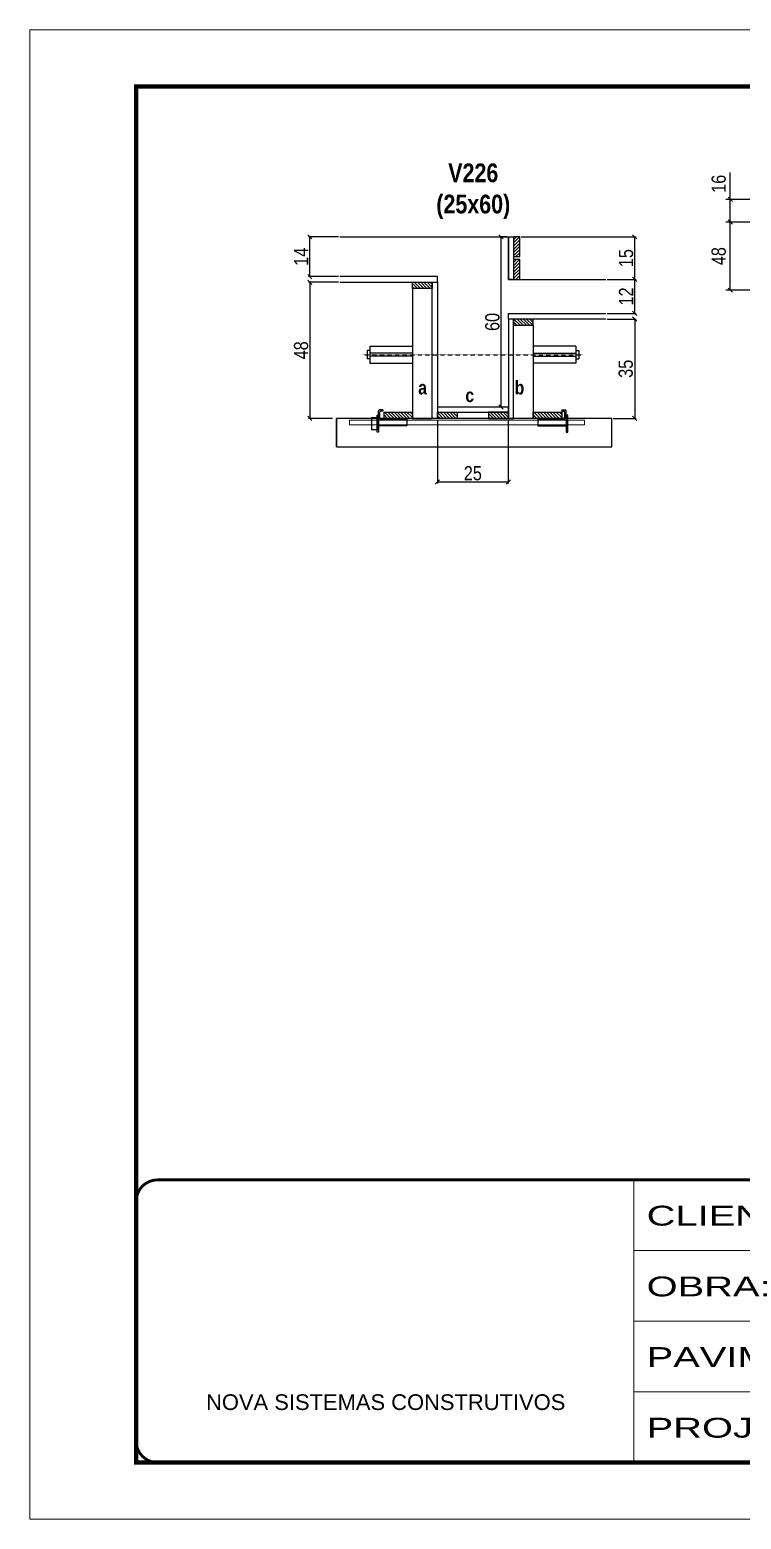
# Model space of a CAD drawing. Extents: x 2603 to 22413, y 1253 to 30260.
# Drawn here: x 4188 to 4689, y 19631 to 20681 of the extents above; entities that cross this region are included whole.
import ezdxf

# ---------------------------------------------------------------- set-up
doc = ezdxf.new("R2010")
doc.units = 0
for name, pattern in [('CONTINUO', [0]), ('DASHED', [0.75, 0.5, -0.25]), ('HIDDEN', [0.375, 0.25, -0.125])]:
    doc.linetypes.add(name, pattern=pattern)
for name, color, linetype in [('barrote', 251, 'Continuous'), ('COTA', 241, 'Continuous'), ('detalhes', 4, 'Continuous'), ('NOMENCLATURA', 7, 'Continuous'), ('Painéis', 200, 'Continuous'), ('presilha', 1, 'Continuous'), ('SARR_2.2x10', 60, 'Continuous'), ('SARR_2.2x7', 40, 'Continuous'), ('SARR_3.5x7', 81, 'Continuous'), ('TENSOR', 3, 'Continuous')]:
    doc.layers.add(name, color=color, linetype=linetype)
for name, color, linetype, lineweight in [('CONCRETO', 251, 'Continuous', 25), ('Folhas', 255, 'Continuous', 9), ('SARRAFO DE PRESSAO', 251, 'DASHED', 9), ('SCO-___-LAJ', 2, 'Continuous', 0)]:
    doc.layers.add(name, color=color, linetype=linetype, lineweight=lineweight)
doc.styles.add('ARIAL', font='arial.ttf')
doc.styles.add('COTA TECNICA', font='techl___.ttf', dxfattribs={"height": 10})
doc.styles.add('COTA TECNICA 2X', font='techl___.ttf', dxfattribs={"height": 10})
doc.styles.add('TECNICA', font='techb___.ttf', dxfattribs={"height": 10})
doc.styles.add('Tecnologia', font='')
doc.styles.get('Tecnologia').set_extended_font_data('Forgotten Futurist')
doc.dimstyles.new('PAINEL', dxfattribs={"dimtxt": 10, "dimasz": 3, "dimexe": 3, "dimexo": 3, "dimgap": 3, "dimtad": 1, "dimdec": 1, "dimzin": 12, "dimdsep": 46, "dimtxsty": 'COTA TECNICA', "dimblk1": 'OBLIQUE', "dimblk2": 'OBLIQUE', "dimsah": 1, "dimcen": 0.9, "dimclrd": 4, "dimclre": 4, "dimclrt": 240, "dimadec": 1, "dimazin": 3, "dimtfac": 1, "dimtdec": 1, "dimtmove": 0, "dimatfit": 3, "dimfxl": 1, "dimtolj": 1, "dimtzin": 12, "dimarcsym": 0})
doc.dimstyles.new('SECAO', dxfattribs={"dimscale": 0.333333, "dimtxt": 5, "dimasz": 9, "dimexe": 3, "dimexo": 3, "dimgap": 3, "dimtad": 1, "dimdec": 1, "dimlfac": 0.5, "dimzin": 12, "dimdsep": 46, "dimtxsty": 'COTA TECNICA 2X', "dimblk1": 'OBLIQUE', "dimblk2": 'OBLIQUE', "dimsah": 1, "dimcen": 0.9, "dimclrd": 4, "dimclre": 4, "dimclrt": 240, "dimadec": 1, "dimazin": 3, "dimtfac": 1, "dimtdec": 1, "dimtmove": 0, "dimatfit": 3, "dimfxl": 1, "dimtolj": 1, "dimtzin": 12, "dimarcsym": 0})

# ---------------------------------------------------------------- blocks, each defined once
blk = doc.blocks.new('9999999999')
at = {"color": 30, "linetype": 'CONTINUO'}
for p, q in [((98564.6, 34230.2), (98564.6, 34429.4)), ((98564.6, 34379.6), (99584, 34379.6)), ((98564.6, 34329.8), (99488, 34329.8)), ((98564.6, 34280), (99488, 34280))]:
    blk.add_line(p, q, dxfattribs=at)
at = {"color": 30, "linetype": 'CONTINUO', "const_width": 2}
blk.add_lwpolyline([(99584, 34230.2), (99584, 34414.4, 0.414214), (99569, 34429.4), (98229, 34429.4, 0.414214), (98214, 34414.4), (98214, 34245.2, 0.414214), (98229, 34230.2), (99584, 34230.2)], format="xyb", dxfattribs=at)
at = {"layer": 'Folhas'}
blk.add_lwpolyline([(98139, 34190.2), (99624, 34190.2), (99624, 35240.2), (98139, 35240.2)], close=True, dxfattribs=at)
at = {"layer": 'Folhas', "color": 30, "const_width": 3}
blk.add_lwpolyline([(98214, 34230.2), (99584, 34230.2), (99584, 35200.2), (98214, 35200.2)], close=True, dxfattribs=at)
at = {"color": 7, "linetype": 'Continuous', "ltscale": 5, "style": 'ARIAL'}
blk.add_text('NOVA SISTEMAS CONSTRUTIVOS', height=11.059, dxfattribs=at).set_placement((98263.2, 34267.2))
at = {"layer": 'Folhas', "color": 7, "style": 'Tecnologia', "width": 1.5}
for s, p in [('CLIENTE:', (98573.7, 34397.2)), ('OBRA:', (98573.7, 34347.3)), ('PAVIMENTO:', (98573.7, 34297.5)), ('PROJETO:', (98573.7, 34247.7))]:
    blk.add_text(s, height=14, dxfattribs=at).set_placement(p)
blk = doc.blocks.new('PRESILHA METÁLICA 1')
at = {"layer": 'presilha'}
for p, q in [((7.5, 10.6), (7.5, 19.9)), ((12, 21), (8.6, 21)), ((9, 11.6), (9, 18.9)), ((12, 19.5), (9.6, 19.5)), ((12, 21), (12, 19.5)), ((0, 13), (6, 13)), ((0, 13), (0, 0)), ((6, 0), (0, 0)), ((6, 15.5), (7.5, 15.5)), ((6, -2.5), (6, 15.5)), ((6, 13), (6, 0)), ((7.5, 15.5), (7.5, -2.5)), ((37.5, 4.1), (7.5, 4.1)), ((37.5, 11), (9.6, 11)), ((37.5, 11), (37.5, 4.1)), ((7.5, -2.5), (6, -2.5))]:
    blk.add_line(p, q, dxfattribs=at)
for centre, radius, start, end in [((8.6, 19.9), 1.14, 90, 180), ((9.6, 18.9), 0.57, 90, 180), ((9.6, 11.6), 0.57, 180, 270)]:
    blk.add_arc(centre, radius, start, end, dxfattribs=at)
blk = doc.blocks.new('PRESILHA METÁLICA 2')
at = {"layer": 'presilha'}
for p, q in [((-5.2, 23.5), (-5.2, 22)), ((-5.2, 23.5), (-1.9, 23.5)), ((-5.2, 22), (-2.8, 22)), ((-2.2, 14.1), (-2.2, 21.4)), ((0.8, 18), (-0.8, 18)), ((-0.8, 18), (-0.8, 0)), ((-0.8, 14.6), (-0.8, 22.4)), ((0.8, 0), (0.8, 18)), ((-30.8, 13.5), (-30.8, 6.6)), ((-30.8, 13.5), (-2.8, 13.5)), ((-30.8, 6.6), (-0.8, 6.6)), ((-0.8, 0), (0.8, 0))]:
    blk.add_line(p, q, dxfattribs=at)
for centre, radius, start, end in [((-2.8, 21.4), 0.57, 0, 90), ((-1.9, 22.4), 1.14, 0, 90), ((-2.8, 14.1), 0.57, 270, 0)]:
    blk.add_arc(centre, radius, start, end, dxfattribs=at)
blk = doc.blocks.new('_Oblique')
at = {"color": 0, "linetype": 'ByBlock', "lineweight": -2}
blk.add_line((-0.5, -0.5), (0.5, 0.5), dxfattribs=at)
blk = doc.blocks.new('*D415')
at = {"layer": 'COTA', "color": 4, "lineweight": -2, "transparency": 16777216}
for p, q in [((4594.9, 20476.6), (4615.3, 20476.6)), ((4614.3, 20476.6), (4614.3, 20406.6)), ((4599, 20406.6), (4615.3, 20406.6))]:
    blk.add_line(p, q, dxfattribs=at)
at = {"layer": 'Defpoints', "color": 0, "transparency": 16777216}
for p in [(4593.9, 20476.6), (4598, 20406.6), (4614.3, 20406.6)]:
    blk.add_point(p, dxfattribs=at)
at = {"layer": 'COTA', "color": 4, "lineweight": -2, "transparency": 16777216, "xscale": 3, "yscale": 3, "zscale": 3}
for p, rotation in [((4614.3, 20476.6), 90), ((4614.3, 20406.6), 270)]:
    blk.add_blockref('_Oblique', p, dxfattribs=dict(at, rotation=rotation))
at = {"layer": 'COTA', "color": 240, "transparency": 16777216, "insert": (4608, 20441.6), "char_height": 10, "attachment_point": 5, "rotation": 90, "style": 'COTA TECNICA 2X'}
blk.add_mtext('\\A1;35', dxfattribs=at)
blk = doc.blocks.new('*D416')
at = {"layer": 'COTA', "color": 4, "lineweight": -2, "transparency": 16777216}
for p, q in [((4594.9, 20504.6), (4615.3, 20504.6)), ((4614.3, 20480.6), (4614.3, 20504.6)), ((4594.9, 20480.6), (4615.3, 20480.6))]:
    blk.add_line(p, q, dxfattribs=at)
at = {"layer": 'Defpoints', "color": 0, "transparency": 16777216}
for p in [(4593.9, 20504.6), (4614.3, 20504.6), (4593.9, 20480.6)]:
    blk.add_point(p, dxfattribs=at)
at = {"layer": 'COTA', "color": 4, "lineweight": -2, "transparency": 16777216, "xscale": 3, "yscale": 3, "zscale": 3}
for p, rotation in [((4614.3, 20504.6), 90), ((4614.3, 20480.6), 270)]:
    blk.add_blockref('_Oblique', p, dxfattribs=dict(at, rotation=rotation))
at = {"layer": 'COTA', "color": 240, "transparency": 16777216, "insert": (4608.2, 20492.6), "char_height": 10, "attachment_point": 5, "rotation": 90, "style": 'COTA TECNICA 2X'}
blk.add_mtext('\\A1;12', dxfattribs=at)
blk = doc.blocks.new('*D417')
at = {"layer": 'COTA', "color": 4, "lineweight": -2, "transparency": 16777216}
for p, q in [((4405.5, 20502.6), (4384.3, 20502.6)), ((4385.3, 20502.6), (4385.3, 20406.6)), ((4401.4, 20406.6), (4384.3, 20406.6))]:
    blk.add_line(p, q, dxfattribs=at)
at = {"layer": 'Defpoints', "color": 0, "transparency": 16777216}
for p in [(4406.5, 20502.6), (4385.3, 20406.6), (4402.4, 20406.6)]:
    blk.add_point(p, dxfattribs=at)
at = {"layer": 'COTA', "color": 4, "lineweight": -2, "transparency": 16777216, "xscale": 3, "yscale": 3, "zscale": 3}
for p, rotation in [((4385.3, 20502.6), 90), ((4385.3, 20406.6), 270)]:
    blk.add_blockref('_Oblique', p, dxfattribs=dict(at, rotation=rotation))
at = {"layer": 'COTA', "color": 240, "transparency": 16777216, "insert": (4379.2, 20454.6), "char_height": 10, "attachment_point": 5, "rotation": 90, "style": 'COTA TECNICA 2X'}
blk.add_mtext('\\A1;48', dxfattribs=at)
blk = doc.blocks.new('*D2334')
at = {"layer": 'COTA', "color": 4, "lineweight": -2, "transparency": 16777216}
for p, q in [((4524.2, 20534.6), (4519.1, 20534.6)), ((4520.1, 20414.6), (4520.1, 20534.6)), ((4524.2, 20414.6), (4519.1, 20414.6))]:
    blk.add_line(p, q, dxfattribs=at)
at = {"layer": 'Defpoints', "color": 0, "transparency": 16777216}
for p in [(4520.1, 20534.6), (4525.2, 20534.6), (4525.2, 20414.6)]:
    blk.add_point(p, dxfattribs=at)
at = {"layer": 'COTA', "color": 4, "lineweight": -2, "transparency": 16777216, "xscale": 3, "yscale": 3, "zscale": 3}
for p, rotation in [((4520.1, 20534.6), 90), ((4520.1, 20414.6), 270)]:
    blk.add_blockref('_Oblique', p, dxfattribs=dict(at, rotation=rotation))
at = {"layer": 'COTA', "color": 240, "transparency": 16777216, "insert": (4514, 20474.6), "char_height": 10, "attachment_point": 5, "rotation": 90, "style": 'COTA TECNICA 2X'}
blk.add_mtext('\\A1;60', dxfattribs=at)
blk = doc.blocks.new('*D2335')
at = {"layer": 'COTA', "color": 4, "lineweight": -2, "transparency": 16777216}
for p, q in [((4405.5, 20534.6), (4384.3, 20534.6)), ((4385.3, 20506.6), (4385.3, 20534.6)), ((4405.5, 20506.6), (4384.3, 20506.6))]:
    blk.add_line(p, q, dxfattribs=at)
at = {"layer": 'Defpoints', "color": 0, "transparency": 16777216}
for p in [(4385.3, 20534.6), (4406.5, 20534.6), (4406.5, 20506.6)]:
    blk.add_point(p, dxfattribs=at)
at = {"layer": 'COTA', "color": 4, "lineweight": -2, "transparency": 16777216, "xscale": 3, "yscale": 3, "zscale": 3}
for p, rotation in [((4385.3, 20534.6), 90), ((4385.3, 20506.6), 270)]:
    blk.add_blockref('_Oblique', p, dxfattribs=dict(at, rotation=rotation))
at = {"layer": 'COTA', "color": 240, "transparency": 16777216, "insert": (4379.2, 20520.6), "char_height": 10, "attachment_point": 5, "rotation": 90, "style": 'COTA TECNICA 2X'}
blk.add_mtext('\\A1;14', dxfattribs=at)
blk = doc.blocks.new('*D2336')
at = {"layer": 'COTA', "color": 4, "lineweight": -2, "transparency": 16777216}
for p, q in [((4475.2, 20405.6), (4475.2, 20360.8)), ((4525.2, 20405.6), (4525.2, 20360.8)), ((4475.2, 20361.8), (4525.2, 20361.8))]:
    blk.add_line(p, q, dxfattribs=at)
at = {"layer": 'Defpoints', "color": 0, "transparency": 16777216}
for p in [(4475.2, 20406.6), (4525.2, 20406.6), (4525.2, 20361.8)]:
    blk.add_point(p, dxfattribs=at)
at = {"layer": 'COTA', "color": 4, "lineweight": -2, "transparency": 16777216, "xscale": 3, "yscale": 3, "zscale": 3, "rotation": 180}
blk.add_blockref('_Oblique', (4475.2, 20361.8), dxfattribs=at)
at = {"layer": 'COTA', "color": 4, "lineweight": -2, "transparency": 16777216, "xscale": 3, "yscale": 3, "zscale": 3}
blk.add_blockref('_Oblique', (4525.2, 20361.8), dxfattribs=at)
at = {"layer": 'COTA', "color": 240, "transparency": 16777216, "insert": (4500.2, 20367.9), "char_height": 10, "attachment_point": 5, "style": 'COTA TECNICA 2X'}
blk.add_mtext('\\A1;25', dxfattribs=at)
blk = doc.blocks.new('*D2337')
at = {"layer": 'COTA', "color": 4, "lineweight": -2, "transparency": 16777216}
for p, q in [((4534.2, 20534.6), (4615.3, 20534.6)), ((4614.3, 20504.6), (4614.3, 20534.6)), ((4594.9, 20504.6), (4615.3, 20504.6))]:
    blk.add_line(p, q, dxfattribs=at)
at = {"layer": 'Defpoints', "color": 0, "transparency": 16777216}
for p in [(4533.2, 20534.6), (4614.3, 20534.6), (4593.9, 20504.6)]:
    blk.add_point(p, dxfattribs=at)
at = {"layer": 'COTA', "color": 4, "lineweight": -2, "transparency": 16777216, "xscale": 3, "yscale": 3, "zscale": 3}
for p, rotation in [((4614.3, 20534.6), 90), ((4614.3, 20504.6), 270)]:
    blk.add_blockref('_Oblique', p, dxfattribs=dict(at, rotation=rotation))
at = {"layer": 'COTA', "color": 240, "transparency": 16777216, "insert": (4608.2, 20519.6), "char_height": 10, "attachment_point": 5, "rotation": 90, "style": 'COTA TECNICA 2X'}
blk.add_mtext('\\A1;15', dxfattribs=at)
blk = doc.blocks.new('*D2339')
at = {"layer": 'COTA', "color": 4, "linetype": 'ByBlock', "lineweight": -2, "transparency": 16777216}
for p, q in [((4724.8, 20545), (4678.6, 20545)), ((4681.6, 20497), (4681.6, 20545)), ((4724.8, 20497), (4678.6, 20497))]:
    blk.add_line(p, q, dxfattribs=at)
at = {"layer": 'Defpoints', "color": 0, "linetype": 'ByBlock', "transparency": 16777216}
for p in [(4681.6, 20545), (4727.8, 20545), (4727.8, 20497)]:
    blk.add_point(p, dxfattribs=at)
at = {"layer": 'COTA', "color": 4, "linetype": 'ByBlock', "lineweight": -2, "transparency": 16777216, "xscale": 3, "yscale": 3, "zscale": 3}
for p, rotation in [((4681.6, 20545), 90), ((4681.6, 20497), 270)]:
    blk.add_blockref('_Oblique', p, dxfattribs=dict(at, rotation=rotation))
at = {"layer": 'COTA', "color": 240, "linetype": 'ByBlock', "transparency": 16777216, "insert": (4673.5, 20521), "char_height": 10, "attachment_point": 5, "rotation": 90, "style": 'COTA TECNICA'}
blk.add_mtext('\\A1;48', dxfattribs=at)
blk = doc.blocks.new('*D2347')
at = {"layer": 'COTA', "color": 4, "linetype": 'ByBlock', "lineweight": -2, "transparency": 16777216}
for p, q in [((4681.6, 20561), (4681.6, 20580)), ((4724.8, 20561), (4678.6, 20561)), ((4681.6, 20545), (4681.6, 20561)), ((4724.8, 20545), (4678.6, 20545))]:
    blk.add_line(p, q, dxfattribs=at)
at = {"layer": 'Defpoints', "color": 0, "linetype": 'ByBlock', "transparency": 16777216}
for p in [(4681.6, 20561), (4727.8, 20561), (4727.8, 20545)]:
    blk.add_point(p, dxfattribs=at)
at = {"layer": 'COTA', "color": 4, "linetype": 'ByBlock', "lineweight": -2, "transparency": 16777216, "xscale": 3, "yscale": 3, "zscale": 3}
for p, rotation in [((4681.6, 20561), 90), ((4681.6, 20545), 270)]:
    blk.add_blockref('_Oblique', p, dxfattribs=dict(at, rotation=rotation))
at = {"layer": 'COTA', "color": 240, "linetype": 'ByBlock', "transparency": 16777216, "insert": (4673.5, 20572), "char_height": 10, "attachment_point": 5, "rotation": 90, "style": 'COTA TECNICA'}
blk.add_mtext('\\A1;16', dxfattribs=at)

msp = doc.modelspace()

# ---------------------------------------------------------------- hatches: boundary and pattern name
at = {"layer": 'SARR_2.2x10'}
h = msp.add_hatch(dxfattribs=at)
h.set_pattern_fill('ANSI31', color=256, scale=0.5, angle=90)
h.set_pattern_definition([(135, (37631.1566, -103105.5311), (-1.122532015, -1.122532015), [])])
h.paths.add_polyline_path([(4437.62, 20411.04), (4437.62, 20406.64), (4457.62, 20406.64), (4457.62, 20411.04)])
h = msp.add_hatch(dxfattribs=at)
h.set_pattern_fill('ANSI31', color=256, scale=0.5, angle=90)
h.set_pattern_definition([(135, (37736.3566, -103105.5311), (-1.122532015, -1.122532015), [])])
h.paths.add_polyline_path([(4542.82, 20411.04), (4542.82, 20406.64), (4562.82, 20406.64), (4562.82, 20411.04)])
at = {"layer": 'SARR_2.2x7'}
h = msp.add_hatch(dxfattribs=at)
h.set_pattern_fill('ANSI31', color=256, scale=0.5, angle=180)
h.set_pattern_definition([(225, (128094.4216, 53648.9772), (1.122532015, -1.122532015), [])])
h.paths.add_polyline_path([(4528.82, 20520.64), (4533.22, 20520.64), (4533.22, 20534.64), (4528.82, 20534.64)])
h = msp.add_hatch(dxfattribs=at)
h.set_pattern_fill('ANSI31', color=256, scale=0.5, angle=180)
h.set_pattern_definition([(225, (128094.4216, 53632.9772), (1.122532015, -1.122532015), [])])
h.paths.add_polyline_path([(4528.82, 20504.64), (4533.22, 20504.64), (4533.22, 20518.64), (4528.82, 20518.64)])
h = msp.add_hatch(dxfattribs=at)
h.set_pattern_fill('ANSI31', color=256, scale=0.5, angle=90)
h.set_pattern_definition([(135, (37625.1566, -103013.9311), (-1.122532015, -1.122532015), [])])
h.paths.add_polyline_path([(4471.62, 20502.64), (4471.62, 20498.24), (4457.62, 20498.24), (4457.62, 20502.64)])
h = msp.add_hatch(dxfattribs=at)
h.set_pattern_fill('ANSI31', color=256, scale=0.5, angle=90)
h.set_pattern_definition([(135, (37657.1566, -103039.9311), (-1.122532015, -1.122532015), [])])
h.paths.add_polyline_path([(4528.82, 20476.64), (4528.82, 20472.24), (4542.82, 20472.24), (4542.82, 20476.64)])
h = msp.add_hatch(dxfattribs=at)
h.set_pattern_fill('ANSI31', color=256, scale=0.5, angle=90)
h.set_pattern_definition([(135, (37710.7566, -103105.5311), (-1.122532015, -1.122532015), [])])
h.paths.add_polyline_path([(4489.22, 20406.64), (4489.22, 20411.04), (4475.22, 20411.04), (4475.22, 20406.64)])
h = msp.add_hatch(dxfattribs=at)
h.set_pattern_fill('ANSI31', color=256, scale=0.5, angle=90)
h.set_pattern_definition([(135, (37660.7566, -103105.5311), (-1.122532015, -1.122532015), [])])
h.paths.add_polyline_path([(4511.22, 20406.64), (4511.22, 20411.04), (4525.22, 20411.04), (4525.22, 20406.64)])

# ---------------------------------------------------------------- linework, layer by layer
at = {"ltscale": 3}
for p, q in [((4425.62, 20454.49), (4425.62, 20448.49)), ((4427.62, 20454.49), (4425.62, 20454.49)), ((4427.62, 20457.49), (4427.62, 20445.49)), ((4427.62, 20457.49), (4457.62, 20457.49)), ((4572.82, 20457.49), (4542.82, 20457.49)), ((4572.82, 20457.49), (4572.82, 20445.49)), ((4572.82, 20454.49), (4574.82, 20454.49)), ((4574.82, 20454.49), (4574.82, 20448.49)), ((4427.62, 20448.49), (4425.62, 20448.49)), ((4457.62, 20452.49), (4427.62, 20452.49)), ((4457.62, 20450.49), (4427.62, 20450.49)), ((4427.62, 20445.49), (4457.62, 20445.49)), ((4542.82, 20452.49), (4572.82, 20452.49)), ((4542.82, 20450.49), (4572.82, 20450.49)), ((4572.82, 20445.49), (4542.82, 20445.49)), ((4572.82, 20448.49), (4574.82, 20448.49))]:
    msp.add_line(p, q, dxfattribs=at)
at = {"layer": 'barrote'}
msp.add_lwpolyline([(4404.16, 20386.64), (4598.08, 20386.64), (4598.08, 20406.64), (4404.16, 20406.64)], close=True, dxfattribs=at)
at = {"layer": 'CONCRETO', "linetype": 'Continuous'}
for p, q in [((4406.52, 20534.64), (4525.22, 20534.64)), ((4525.22, 20534.64), (4525.22, 20504.64)), ((4525.22, 20504.64), (4593.92, 20504.64))]:
    msp.add_line(p, q, dxfattribs=at)
at = {"layer": 'detalhes', "color": 250}
msp.add_line((4404.16, 20386.64), (4404.16, 20406.64), dxfattribs=at)
at = {"layer": 'Painéis', "linetype": 'Continuous'}
for points in [[(4528.82, 20504.64), (4525.22, 20504.64), (4525.22, 20534.64), (4528.82, 20534.64)], [(4471.62, 20406.64), (4471.62, 20502.64), (4475.22, 20502.64), (4475.22, 20406.64)], [(4528.82, 20406.64), (4528.82, 20476.64), (4525.22, 20476.64), (4525.22, 20406.64)], [(4525.22, 20414.64), (4475.22, 20414.64), (4475.22, 20411.04), (4525.22, 20411.04)]]:
    msp.add_lwpolyline(points, close=True, dxfattribs=at)
at = {"layer": 'Painéis', "linetype": 'Continuous', "elevation": 0}
for points in [[(4406.52, 20502.64), (4475.22, 20502.64), (4475.22, 20506.64), (4406.52, 20506.64)], [(4593.92, 20476.64), (4525.22, 20476.64), (4525.22, 20480.64), (4593.92, 20480.64)]]:
    msp.add_lwpolyline(points, dxfattribs=at)
at = {"layer": 'SARR_2.2x10'}
for points in [[(4437.62, 20411.04), (4457.62, 20411.04), (4457.62, 20406.64), (4437.62, 20406.64)], [(4542.82, 20411.04), (4562.82, 20411.04), (4562.82, 20406.64), (4542.82, 20406.64)]]:
    msp.add_lwpolyline(points, close=True, dxfattribs=at)
at = {"layer": 'SARR_2.2x7'}
for points in [[(4528.82, 20534.64), (4528.82, 20520.64), (4533.22, 20520.64), (4533.22, 20534.64)], [(4528.82, 20518.64), (4528.82, 20504.64), (4533.22, 20504.64), (4533.22, 20518.64)], [(4475.22, 20411.04), (4489.22, 20411.04), (4489.22, 20406.64), (4475.22, 20406.64)], [(4525.22, 20411.04), (4511.22, 20411.04), (4511.22, 20406.64), (4525.22, 20406.64)]]:
    msp.add_lwpolyline(points, close=True, dxfattribs=at)
at = {"layer": 'SARR_2.2x7', "elevation": 0}
for points in [[(4457.62, 20502.64), (4471.62, 20502.64), (4471.62, 20498.24), (4457.62, 20498.24)], [(4542.82, 20476.64), (4528.82, 20476.64), (4528.82, 20472.24), (4542.82, 20472.24)]]:
    msp.add_lwpolyline(points, close=True, dxfattribs=at)
at = {"layer": 'SARR_3.5x7'}
for points in [[(4471.62, 20498.24), (4457.62, 20498.24), (4457.62, 20406.64), (4471.62, 20406.64)], [(4528.82, 20472.24), (4542.82, 20472.24), (4542.82, 20406.64), (4528.82, 20406.64)]]:
    msp.add_lwpolyline(points, close=True, dxfattribs=at)
at = {"layer": 'SCO-___-LAJ', "color": 1}
msp.add_lwpolyline([(4413.17, 20405.31), (4578.95, 20405.31), (4578.95, 20402.11), (4413.17, 20402.11)], close=True, dxfattribs=at)
at = {"layer": 'TENSOR', "linetype": 'HIDDEN', "ltscale": 0.5}
msp.add_line((4422.62, 20451.49), (4577.82, 20451.49), dxfattribs=at)

# ---------------------------------------------------------------- block references
at = {"layer": 'presilha', "xscale": 0.6666666666666666, "yscale": 0.6666666666666666, "zscale": 0.6666666666666666}
for name, p in [('PRESILHA METÁLICA 1', (4428.75, 20398.67)), ('PRESILHA METÁLICA 2', (4566.5, 20397.01))]:
    msp.add_blockref(name, p, dxfattribs=at)
at = {"layer": 'SARRAFO DE PRESSAO', "color": 6, "linetype": 'ByBlock'}
msp.add_blockref('9999999999', (-93951.01, -14559.63), dxfattribs=at)

# ---------------------------------------------------------------- texts
at = {"layer": 'detalhes', "style": 'TECNICA'}
for s, p in [('b', (4529.72, 20423.52)), ('a', (4461.74, 20423.53)), ('c', (4494.95, 20418.11))]:
    msp.add_text(s, height=9.6, dxfattribs=at).set_placement(p)
at = {"layer": 'NOMENCLATURA', "insert": (4500.5, 20586.33), "char_height": 13.2, "attachment_point": 2, "style": 'TECNICA'}
msp.add_mtext_dynamic_manual_height_columns('V226\\P(25x60)', width=300.2766, gutter_width=1, heights=[0], dxfattribs=at)

# ---------------------------------------------------------------- dimensions: what is measured, and where the dimension line sits
at = {"layer": 'COTA', "linetype": 'ByBlock'}
for base, p1, p2, picture, middle in [((4681.59, 20560.98), (4727.75, 20544.98), (4727.75, 20560.98), '*D2347', (4673.49, 20571.99)), ((4681.59, 20544.98), (4727.75, 20496.98), (4727.75, 20544.98), '*D2339', (4673.49, 20520.98))]:
    dim = msp.add_linear_dim(base=base, p1=p1, p2=p2, angle=90, dimstyle='PAINEL', dxfattribs=at)
    dim.commit()
    dim.dimension.update_dxf_attribs({"geometry": picture, "text_midpoint": middle})
at = {"layer": 'COTA'}
for base, p1, p2, picture, middle in [((4385.3, 20534.64), (4406.52, 20506.64), (4406.52, 20534.64), '*D2335', (4379.23, 20520.64)), ((4520.14, 20534.64), (4525.22, 20414.64), (4525.22, 20534.64), '*D2334', (4514.04, 20474.64)), ((4614.26, 20534.64), (4593.92, 20504.64), (4533.22, 20534.64), '*D2337', (4608.16, 20519.64)), ((4385.3, 20406.64, 0), (4406.52, 20502.64), (4402.4, 20406.64, 0), '*D417', (4379.2, 20454.64, 0)), ((4614.26, 20504.64), (4593.92, 20480.64), (4593.92, 20504.64), '*D416', (4608.21, 20492.64)), ((4614.26, 20406.64, 0), (4593.92, 20476.64), (4598.03, 20406.64, 0), '*D415', (4608.05, 20441.64, 0))]:
    dim = msp.add_linear_dim(base=base, p1=p1, p2=p2, angle=90, dimstyle='SECAO', dxfattribs=at)
    dim.commit()
    dim.dimension.update_dxf_attribs({"geometry": picture, "text_midpoint": middle})
dim = msp.add_linear_dim(base=(4525.22, 20361.81), p1=(4475.22, 20406.64), p2=(4525.22, 20406.64), dimstyle='SECAO', dxfattribs=at)
dim.commit()
dim.dimension.update_dxf_attribs({"geometry": '*D2336', "text_midpoint": (4500.22, 20367.92)})

doc.saveas('drawing.dxf')
